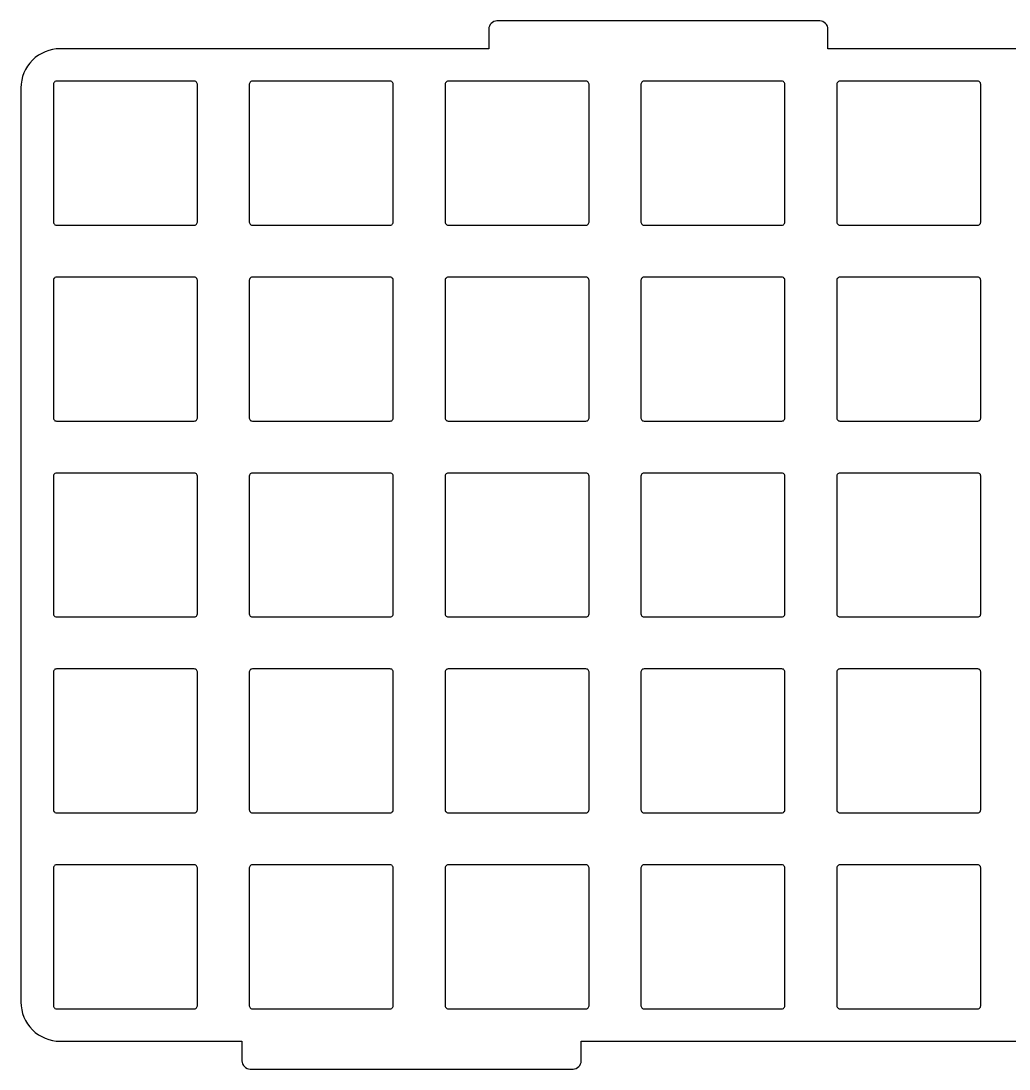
# Model space of a CAD drawing. Header units: millimetres. Extents: x 0 to 230, y -3 to 99.
# Drawn here: x 0 to 96.1, y -2.7 to 99.2 of the extents above; entities that cross this region are included whole.
import ezdxf

# ---------------------------------------------------------------- set-up
doc = ezdxf.new("R2010")
doc.units = ezdxf.units.MM

msp = doc.modelspace()

# ---------------------------------------------------------------- linework, layer by layer
at = {"layer": 'CUTOUTS'}
for p, q in [((3.17, 93.14), (3.16, 93.06)), ((3.16, 93.06), (3.16, 79.66)), ((3.2, 93.21), (3.17, 93.14)), ((3.25, 93.27), (3.2, 93.21)), ((3.31, 93.32), (3.25, 93.27)), ((3.38, 93.35), (3.31, 93.32)), ((3.46, 93.36), (3.38, 93.35)), ((16.86, 93.36), (3.46, 93.36)), ((16.94, 93.35), (16.86, 93.36)), ((17.01, 93.32), (16.94, 93.35)), ((17.07, 93.27), (17.01, 93.32)), ((17.12, 93.21), (17.07, 93.27)), ((17.15, 93.14), (17.12, 93.21)), ((17.16, 93.06), (17.15, 93.14)), ((17.16, 79.66), (17.16, 93.06)), ((22.22, 93.14), (22.21, 93.06)), ((22.21, 93.06), (22.21, 79.66)), ((22.25, 93.21), (22.22, 93.14)), ((22.3, 93.27), (22.25, 93.21)), ((22.36, 93.32), (22.3, 93.27)), ((22.43, 93.35), (22.36, 93.32)), ((22.51, 93.36), (22.43, 93.35)), ((35.91, 93.36), (22.51, 93.36)), ((35.99, 93.35), (35.91, 93.36)), ((36.06, 93.32), (35.99, 93.35)), ((36.12, 93.27), (36.06, 93.32)), ((36.17, 93.21), (36.12, 93.27)), ((36.2, 93.14), (36.17, 93.21)), ((36.21, 93.06), (36.2, 93.14)), ((36.21, 79.66), (36.21, 93.06)), ((41.27, 93.14), (41.26, 93.06)), ((41.26, 93.06), (41.26, 79.66)), ((41.3, 93.21), (41.27, 93.14)), ((41.35, 93.27), (41.3, 93.21)), ((41.41, 93.32), (41.35, 93.27)), ((41.48, 93.35), (41.41, 93.32)), ((41.56, 93.36), (41.48, 93.35)), ((54.96, 93.36), (41.56, 93.36)), ((55.04, 93.35), (54.96, 93.36)), ((55.11, 93.32), (55.04, 93.35)), ((55.17, 93.27), (55.11, 93.32)), ((55.22, 93.21), (55.17, 93.27)), ((55.25, 93.14), (55.22, 93.21)), ((55.26, 93.06), (55.25, 93.14)), ((55.26, 79.66), (55.26, 93.06)), ((60.32, 93.14), (60.31, 93.06)), ((60.31, 93.06), (60.31, 79.66)), ((60.35, 93.21), (60.32, 93.14)), ((60.4, 93.27), (60.35, 93.21)), ((60.46, 93.32), (60.4, 93.27)), ((60.53, 93.35), (60.46, 93.32)), ((60.61, 93.36), (60.53, 93.35)), ((74.01, 93.36), (60.61, 93.36)), ((74.09, 93.35), (74.01, 93.36)), ((74.16, 93.32), (74.09, 93.35)), ((74.22, 93.27), (74.16, 93.32)), ((74.27, 93.21), (74.22, 93.27)), ((74.3, 93.14), (74.27, 93.21)), ((74.31, 93.06), (74.3, 93.14)), ((74.31, 79.66), (74.31, 93.06)), ((79.37, 93.14), (79.36, 93.06)), ((79.36, 93.06), (79.36, 79.66)), ((79.4, 93.21), (79.37, 93.14)), ((79.45, 93.27), (79.4, 93.21)), ((79.51, 93.32), (79.45, 93.27)), ((79.58, 93.35), (79.51, 93.32)), ((79.66, 93.36), (79.58, 93.35)), ((93.06, 93.36), (79.66, 93.36)), ((93.14, 93.35), (93.06, 93.36)), ((93.21, 93.32), (93.14, 93.35)), ((93.27, 93.27), (93.21, 93.32)), ((93.32, 93.21), (93.27, 93.27)), ((93.35, 93.14), (93.32, 93.21)), ((93.36, 93.06), (93.35, 93.14)), ((93.36, 79.66), (93.36, 93.06)), ((3.16, 79.66), (3.17, 79.58)), ((3.17, 79.58), (3.2, 79.51)), ((3.2, 79.51), (3.25, 79.45)), ((17.07, 79.45), (17.12, 79.51)), ((17.12, 79.51), (17.15, 79.58)), ((17.15, 79.58), (17.16, 79.66)), ((22.21, 79.66), (22.22, 79.58)), ((22.22, 79.58), (22.25, 79.51)), ((22.25, 79.51), (22.3, 79.45)), ((36.12, 79.45), (36.17, 79.51)), ((36.17, 79.51), (36.2, 79.58)), ((36.2, 79.58), (36.21, 79.66)), ((41.26, 79.66), (41.27, 79.58)), ((41.27, 79.58), (41.3, 79.51)), ((41.3, 79.51), (41.35, 79.45)), ((55.17, 79.45), (55.22, 79.51)), ((55.22, 79.51), (55.25, 79.58)), ((55.25, 79.58), (55.26, 79.66)), ((60.31, 79.66), (60.32, 79.58)), ((60.32, 79.58), (60.35, 79.51)), ((60.35, 79.51), (60.4, 79.45)), ((74.22, 79.45), (74.27, 79.51)), ((74.27, 79.51), (74.3, 79.58)), ((74.3, 79.58), (74.31, 79.66)), ((79.36, 79.66), (79.37, 79.58)), ((79.37, 79.58), (79.4, 79.51)), ((79.4, 79.51), (79.45, 79.45)), ((93.27, 79.45), (93.32, 79.51)), ((93.32, 79.51), (93.35, 79.58)), ((93.35, 79.58), (93.36, 79.66)), ((3.25, 79.45), (3.31, 79.4)), ((3.31, 79.4), (3.38, 79.37)), ((3.38, 79.37), (3.46, 79.36)), ((3.46, 79.36), (16.86, 79.36)), ((16.86, 79.36), (16.94, 79.37)), ((16.94, 79.37), (17.01, 79.4)), ((17.01, 79.4), (17.07, 79.45)), ((22.3, 79.45), (22.36, 79.4)), ((22.36, 79.4), (22.43, 79.37)), ((22.43, 79.37), (22.51, 79.36)), ((22.51, 79.36), (35.91, 79.36)), ((35.91, 79.36), (35.99, 79.37)), ((35.99, 79.37), (36.06, 79.4)), ((36.06, 79.4), (36.12, 79.45)), ((41.35, 79.45), (41.41, 79.4)), ((41.41, 79.4), (41.48, 79.37)), ((41.48, 79.37), (41.56, 79.36)), ((41.56, 79.36), (54.96, 79.36)), ((54.96, 79.36), (55.04, 79.37)), ((55.04, 79.37), (55.11, 79.4)), ((55.11, 79.4), (55.17, 79.45)), ((60.4, 79.45), (60.46, 79.4)), ((60.46, 79.4), (60.53, 79.37)), ((60.53, 79.37), (60.61, 79.36)), ((60.61, 79.36), (74.01, 79.36)), ((74.01, 79.36), (74.09, 79.37)), ((74.09, 79.37), (74.16, 79.4)), ((74.16, 79.4), (74.22, 79.45)), ((79.45, 79.45), (79.51, 79.4)), ((79.51, 79.4), (79.58, 79.37)), ((79.58, 79.37), (79.66, 79.36)), ((79.66, 79.36), (93.06, 79.36)), ((93.06, 79.36), (93.14, 79.37)), ((93.14, 79.37), (93.21, 79.4)), ((93.21, 79.4), (93.27, 79.45)), ((3.17, 74.09), (3.16, 74.01)), ((3.16, 74.01), (3.16, 60.61)), ((3.2, 74.16), (3.17, 74.09)), ((3.25, 74.22), (3.2, 74.16)), ((3.31, 74.27), (3.25, 74.22)), ((3.38, 74.3), (3.31, 74.27)), ((3.46, 74.31), (3.38, 74.3)), ((16.86, 74.31), (3.46, 74.31)), ((16.94, 74.3), (16.86, 74.31)), ((17.01, 74.27), (16.94, 74.3)), ((17.07, 74.22), (17.01, 74.27)), ((17.12, 74.16), (17.07, 74.22)), ((17.15, 74.09), (17.12, 74.16)), ((17.16, 74.01), (17.15, 74.09)), ((17.16, 60.61), (17.16, 74.01)), ((22.22, 74.09), (22.21, 74.01)), ((22.21, 74.01), (22.21, 60.61)), ((22.25, 74.16), (22.22, 74.09)), ((22.3, 74.22), (22.25, 74.16)), ((22.36, 74.27), (22.3, 74.22)), ((22.43, 74.3), (22.36, 74.27)), ((22.51, 74.31), (22.43, 74.3)), ((35.91, 74.31), (22.51, 74.31)), ((35.99, 74.3), (35.91, 74.31)), ((36.06, 74.27), (35.99, 74.3)), ((36.12, 74.22), (36.06, 74.27)), ((36.17, 74.16), (36.12, 74.22)), ((36.2, 74.09), (36.17, 74.16)), ((36.21, 74.01), (36.2, 74.09)), ((36.21, 60.61), (36.21, 74.01)), ((41.27, 74.09), (41.26, 74.01)), ((41.26, 74.01), (41.26, 60.61)), ((41.3, 74.16), (41.27, 74.09)), ((41.35, 74.22), (41.3, 74.16)), ((41.41, 74.27), (41.35, 74.22)), ((41.48, 74.3), (41.41, 74.27)), ((41.56, 74.31), (41.48, 74.3)), ((54.96, 74.31), (41.56, 74.31)), ((55.04, 74.3), (54.96, 74.31)), ((55.11, 74.27), (55.04, 74.3)), ((55.17, 74.22), (55.11, 74.27)), ((55.22, 74.16), (55.17, 74.22)), ((55.25, 74.09), (55.22, 74.16)), ((55.26, 74.01), (55.25, 74.09)), ((55.26, 60.61), (55.26, 74.01)), ((60.32, 74.09), (60.31, 74.01)), ((60.31, 74.01), (60.31, 60.61)), ((60.35, 74.16), (60.32, 74.09)), ((60.4, 74.22), (60.35, 74.16)), ((60.46, 74.27), (60.4, 74.22)), ((60.53, 74.3), (60.46, 74.27)), ((60.61, 74.31), (60.53, 74.3)), ((74.01, 74.31), (60.61, 74.31)), ((74.09, 74.3), (74.01, 74.31)), ((74.16, 74.27), (74.09, 74.3)), ((74.22, 74.22), (74.16, 74.27)), ((74.27, 74.16), (74.22, 74.22)), ((74.3, 74.09), (74.27, 74.16)), ((74.31, 74.01), (74.3, 74.09)), ((74.31, 60.61), (74.31, 74.01)), ((79.37, 74.09), (79.36, 74.01)), ((79.36, 74.01), (79.36, 60.61)), ((79.4, 74.16), (79.37, 74.09)), ((79.45, 74.22), (79.4, 74.16)), ((79.51, 74.27), (79.45, 74.22)), ((79.58, 74.3), (79.51, 74.27)), ((79.66, 74.31), (79.58, 74.3)), ((93.06, 74.31), (79.66, 74.31)), ((93.14, 74.3), (93.06, 74.31)), ((93.21, 74.27), (93.14, 74.3)), ((93.27, 74.22), (93.21, 74.27)), ((93.32, 74.16), (93.27, 74.22)), ((93.35, 74.09), (93.32, 74.16)), ((93.36, 74.01), (93.35, 74.09)), ((93.36, 60.61), (93.36, 74.01)), ((3.16, 60.61), (3.17, 60.53)), ((3.17, 60.53), (3.2, 60.46)), ((3.2, 60.46), (3.25, 60.4)), ((3.25, 60.4), (3.31, 60.35)), ((3.31, 60.35), (3.38, 60.32)), ((3.38, 60.32), (3.46, 60.31)), ((3.46, 60.31), (16.86, 60.31)), ((16.86, 60.31), (16.94, 60.32)), ((16.94, 60.32), (17.01, 60.35)), ((17.01, 60.35), (17.07, 60.4)), ((17.07, 60.4), (17.12, 60.46)), ((17.12, 60.46), (17.15, 60.53)), ((17.15, 60.53), (17.16, 60.61)), ((22.21, 60.61), (22.22, 60.53)), ((22.22, 60.53), (22.25, 60.46)), ((22.25, 60.46), (22.3, 60.4)), ((22.3, 60.4), (22.36, 60.35)), ((22.36, 60.35), (22.43, 60.32)), ((22.43, 60.32), (22.51, 60.31)), ((22.51, 60.31), (35.91, 60.31)), ((35.91, 60.31), (35.99, 60.32)), ((35.99, 60.32), (36.06, 60.35)), ((36.06, 60.35), (36.12, 60.4)), ((36.12, 60.4), (36.17, 60.46)), ((36.17, 60.46), (36.2, 60.53)), ((36.2, 60.53), (36.21, 60.61)), ((41.26, 60.61), (41.27, 60.53)), ((41.27, 60.53), (41.3, 60.46)), ((41.3, 60.46), (41.35, 60.4)), ((41.35, 60.4), (41.41, 60.35)), ((41.41, 60.35), (41.48, 60.32)), ((41.48, 60.32), (41.56, 60.31)), ((41.56, 60.31), (54.96, 60.31)), ((54.96, 60.31), (55.04, 60.32)), ((55.04, 60.32), (55.11, 60.35)), ((55.11, 60.35), (55.17, 60.4)), ((55.17, 60.4), (55.22, 60.46)), ((55.22, 60.46), (55.25, 60.53)), ((55.25, 60.53), (55.26, 60.61)), ((60.31, 60.61), (60.32, 60.53)), ((60.32, 60.53), (60.35, 60.46)), ((60.35, 60.46), (60.4, 60.4)), ((60.4, 60.4), (60.46, 60.35)), ((60.46, 60.35), (60.53, 60.32)), ((60.53, 60.32), (60.61, 60.31)), ((60.61, 60.31), (74.01, 60.31)), ((74.01, 60.31), (74.09, 60.32)), ((74.09, 60.32), (74.16, 60.35)), ((74.16, 60.35), (74.22, 60.4)), ((74.22, 60.4), (74.27, 60.46)), ((74.27, 60.46), (74.3, 60.53)), ((74.3, 60.53), (74.31, 60.61)), ((79.36, 60.61), (79.37, 60.53)), ((79.37, 60.53), (79.4, 60.46)), ((79.4, 60.46), (79.45, 60.4)), ((79.45, 60.4), (79.51, 60.35)), ((79.51, 60.35), (79.58, 60.32)), ((79.58, 60.32), (79.66, 60.31)), ((79.66, 60.31), (93.06, 60.31)), ((93.06, 60.31), (93.14, 60.32)), ((93.14, 60.32), (93.21, 60.35)), ((93.21, 60.35), (93.27, 60.4)), ((93.27, 60.4), (93.32, 60.46)), ((93.32, 60.46), (93.35, 60.53)), ((93.35, 60.53), (93.36, 60.61)), ((3.17, 55.04), (3.16, 54.96)), ((3.2, 55.11), (3.17, 55.04)), ((3.25, 55.17), (3.2, 55.11)), ((3.31, 55.22), (3.25, 55.17)), ((3.38, 55.25), (3.31, 55.22)), ((3.46, 55.26), (3.38, 55.25)), ((16.86, 55.26), (3.46, 55.26)), ((16.94, 55.25), (16.86, 55.26)), ((17.01, 55.22), (16.94, 55.25)), ((17.07, 55.17), (17.01, 55.22)), ((17.12, 55.11), (17.07, 55.17)), ((17.15, 55.04), (17.12, 55.11)), ((17.16, 54.96), (17.15, 55.04)), ((22.22, 55.04), (22.21, 54.96)), ((22.25, 55.11), (22.22, 55.04)), ((22.3, 55.17), (22.25, 55.11)), ((22.36, 55.22), (22.3, 55.17)), ((22.43, 55.25), (22.36, 55.22)), ((22.51, 55.26), (22.43, 55.25)), ((35.91, 55.26), (22.51, 55.26)), ((35.99, 55.25), (35.91, 55.26)), ((36.06, 55.22), (35.99, 55.25)), ((36.12, 55.17), (36.06, 55.22)), ((36.17, 55.11), (36.12, 55.17)), ((36.2, 55.04), (36.17, 55.11)), ((36.21, 54.96), (36.2, 55.04)), ((41.27, 55.04), (41.26, 54.96)), ((41.3, 55.11), (41.27, 55.04)), ((41.35, 55.17), (41.3, 55.11)), ((41.41, 55.22), (41.35, 55.17)), ((41.48, 55.25), (41.41, 55.22)), ((41.56, 55.26), (41.48, 55.25)), ((54.96, 55.26), (41.56, 55.26)), ((55.04, 55.25), (54.96, 55.26)), ((55.11, 55.22), (55.04, 55.25)), ((55.17, 55.17), (55.11, 55.22)), ((55.22, 55.11), (55.17, 55.17)), ((55.25, 55.04), (55.22, 55.11)), ((55.26, 54.96), (55.25, 55.04)), ((60.32, 55.04), (60.31, 54.96)), ((60.35, 55.11), (60.32, 55.04)), ((60.4, 55.17), (60.35, 55.11)), ((60.46, 55.22), (60.4, 55.17)), ((60.53, 55.25), (60.46, 55.22)), ((60.61, 55.26), (60.53, 55.25)), ((74.01, 55.26), (60.61, 55.26)), ((74.09, 55.25), (74.01, 55.26)), ((74.16, 55.22), (74.09, 55.25)), ((74.22, 55.17), (74.16, 55.22)), ((74.27, 55.11), (74.22, 55.17)), ((74.3, 55.04), (74.27, 55.11)), ((74.31, 54.96), (74.3, 55.04)), ((79.37, 55.04), (79.36, 54.96)), ((79.4, 55.11), (79.37, 55.04)), ((79.45, 55.17), (79.4, 55.11)), ((79.51, 55.22), (79.45, 55.17)), ((79.58, 55.25), (79.51, 55.22)), ((79.66, 55.26), (79.58, 55.25)), ((93.06, 55.26), (79.66, 55.26)), ((93.14, 55.25), (93.06, 55.26)), ((93.21, 55.22), (93.14, 55.25)), ((93.27, 55.17), (93.21, 55.22)), ((93.32, 55.11), (93.27, 55.17)), ((93.35, 55.04), (93.32, 55.11)), ((93.36, 54.96), (93.35, 55.04)), ((3.16, 54.96), (3.16, 41.56)), ((17.16, 41.56), (17.16, 54.96)), ((22.21, 54.96), (22.21, 41.56)), ((36.21, 41.56), (36.21, 54.96)), ((41.26, 54.96), (41.26, 41.56)), ((55.26, 41.56), (55.26, 54.96)), ((60.31, 54.96), (60.31, 41.56)), ((74.31, 41.56), (74.31, 54.96)), ((79.36, 54.96), (79.36, 41.56)), ((93.36, 41.56), (93.36, 54.96)), ((3.16, 41.56), (3.17, 41.48)), ((3.17, 41.48), (3.2, 41.41)), ((3.2, 41.41), (3.25, 41.35)), ((3.25, 41.35), (3.31, 41.3)), ((3.31, 41.3), (3.38, 41.27)), ((3.38, 41.27), (3.46, 41.26)), ((3.46, 41.26), (16.86, 41.26)), ((16.86, 41.26), (16.94, 41.27)), ((16.94, 41.27), (17.01, 41.3)), ((17.01, 41.3), (17.07, 41.35)), ((17.07, 41.35), (17.12, 41.41)), ((17.12, 41.41), (17.15, 41.48)), ((17.15, 41.48), (17.16, 41.56)), ((22.21, 41.56), (22.22, 41.48)), ((22.22, 41.48), (22.25, 41.41)), ((22.25, 41.41), (22.3, 41.35)), ((22.3, 41.35), (22.36, 41.3)), ((22.36, 41.3), (22.43, 41.27)), ((22.43, 41.27), (22.51, 41.26)), ((22.51, 41.26), (35.91, 41.26)), ((35.91, 41.26), (35.99, 41.27)), ((35.99, 41.27), (36.06, 41.3)), ((36.06, 41.3), (36.12, 41.35)), ((36.12, 41.35), (36.17, 41.41)), ((36.17, 41.41), (36.2, 41.48)), ((36.2, 41.48), (36.21, 41.56)), ((41.26, 41.56), (41.27, 41.48)), ((41.27, 41.48), (41.3, 41.41)), ((41.3, 41.41), (41.35, 41.35)), ((41.35, 41.35), (41.41, 41.3)), ((41.41, 41.3), (41.48, 41.27)), ((41.48, 41.27), (41.56, 41.26)), ((41.56, 41.26), (54.96, 41.26)), ((54.96, 41.26), (55.04, 41.27)), ((55.04, 41.27), (55.11, 41.3)), ((55.11, 41.3), (55.17, 41.35)), ((55.17, 41.35), (55.22, 41.41)), ((55.22, 41.41), (55.25, 41.48)), ((55.25, 41.48), (55.26, 41.56)), ((60.31, 41.56), (60.32, 41.48)), ((60.32, 41.48), (60.35, 41.41)), ((60.35, 41.41), (60.4, 41.35)), ((60.4, 41.35), (60.46, 41.3)), ((60.46, 41.3), (60.53, 41.27)), ((60.53, 41.27), (60.61, 41.26)), ((60.61, 41.26), (74.01, 41.26)), ((74.01, 41.26), (74.09, 41.27)), ((74.09, 41.27), (74.16, 41.3)), ((74.16, 41.3), (74.22, 41.35)), ((74.22, 41.35), (74.27, 41.41)), ((74.27, 41.41), (74.3, 41.48)), ((74.3, 41.48), (74.31, 41.56)), ((79.36, 41.56), (79.37, 41.48)), ((79.37, 41.48), (79.4, 41.41)), ((79.4, 41.41), (79.45, 41.35)), ((79.45, 41.35), (79.51, 41.3)), ((79.51, 41.3), (79.58, 41.27)), ((79.58, 41.27), (79.66, 41.26)), ((79.66, 41.26), (93.06, 41.26)), ((93.06, 41.26), (93.14, 41.27)), ((93.14, 41.27), (93.21, 41.3)), ((93.21, 41.3), (93.27, 41.35)), ((93.27, 41.35), (93.32, 41.41)), ((93.32, 41.41), (93.35, 41.48)), ((93.35, 41.48), (93.36, 41.56)), ((3.17, 35.99), (3.16, 35.91)), ((3.16, 35.91), (3.16, 22.51)), ((3.2, 36.06), (3.17, 35.99)), ((3.25, 36.12), (3.2, 36.06)), ((3.31, 36.17), (3.25, 36.12)), ((3.38, 36.2), (3.31, 36.17)), ((3.46, 36.21), (3.38, 36.2)), ((16.86, 36.21), (3.46, 36.21)), ((16.94, 36.2), (16.86, 36.21)), ((17.01, 36.17), (16.94, 36.2)), ((17.07, 36.12), (17.01, 36.17)), ((17.12, 36.06), (17.07, 36.12)), ((17.15, 35.99), (17.12, 36.06)), ((17.16, 35.91), (17.15, 35.99)), ((17.16, 22.51), (17.16, 35.91)), ((22.22, 35.99), (22.21, 35.91)), ((22.21, 35.91), (22.21, 22.51)), ((22.25, 36.06), (22.22, 35.99)), ((22.3, 36.12), (22.25, 36.06)), ((22.36, 36.17), (22.3, 36.12)), ((22.43, 36.2), (22.36, 36.17)), ((22.51, 36.21), (22.43, 36.2)), ((35.91, 36.21), (22.51, 36.21)), ((35.99, 36.2), (35.91, 36.21)), ((36.06, 36.17), (35.99, 36.2)), ((36.12, 36.12), (36.06, 36.17)), ((36.17, 36.06), (36.12, 36.12)), ((36.2, 35.99), (36.17, 36.06)), ((36.21, 35.91), (36.2, 35.99)), ((36.21, 22.51), (36.21, 35.91)), ((41.27, 35.99), (41.26, 35.91)), ((41.26, 35.91), (41.26, 22.51)), ((41.3, 36.06), (41.27, 35.99)), ((41.35, 36.12), (41.3, 36.06)), ((41.41, 36.17), (41.35, 36.12)), ((41.48, 36.2), (41.41, 36.17)), ((41.56, 36.21), (41.48, 36.2)), ((54.96, 36.21), (41.56, 36.21)), ((55.04, 36.2), (54.96, 36.21)), ((55.11, 36.17), (55.04, 36.2)), ((55.17, 36.12), (55.11, 36.17)), ((55.22, 36.06), (55.17, 36.12)), ((55.25, 35.99), (55.22, 36.06)), ((55.26, 35.91), (55.25, 35.99)), ((55.26, 22.51), (55.26, 35.91)), ((60.32, 35.99), (60.31, 35.91)), ((60.31, 35.91), (60.31, 22.51)), ((60.35, 36.06), (60.32, 35.99)), ((60.4, 36.12), (60.35, 36.06)), ((60.46, 36.17), (60.4, 36.12)), ((60.53, 36.2), (60.46, 36.17)), ((60.61, 36.21), (60.53, 36.2)), ((74.01, 36.21), (60.61, 36.21)), ((74.09, 36.2), (74.01, 36.21)), ((74.16, 36.17), (74.09, 36.2)), ((74.22, 36.12), (74.16, 36.17)), ((74.27, 36.06), (74.22, 36.12)), ((74.3, 35.99), (74.27, 36.06)), ((74.31, 35.91), (74.3, 35.99)), ((74.31, 22.51), (74.31, 35.91)), ((79.37, 35.99), (79.36, 35.91)), ((79.36, 35.91), (79.36, 22.51)), ((79.4, 36.06), (79.37, 35.99)), ((79.45, 36.12), (79.4, 36.06)), ((79.51, 36.17), (79.45, 36.12)), ((79.58, 36.2), (79.51, 36.17)), ((79.66, 36.21), (79.58, 36.2)), ((93.06, 36.21), (79.66, 36.21)), ((93.14, 36.2), (93.06, 36.21)), ((93.21, 36.17), (93.14, 36.2)), ((93.27, 36.12), (93.21, 36.17)), ((93.32, 36.06), (93.27, 36.12)), ((93.35, 35.99), (93.32, 36.06)), ((93.36, 35.91), (93.35, 35.99)), ((93.36, 22.51), (93.36, 35.91)), ((3.16, 22.51), (3.17, 22.43)), ((3.17, 22.43), (3.2, 22.36)), ((17.12, 22.36), (17.15, 22.43)), ((17.15, 22.43), (17.16, 22.51)), ((22.21, 22.51), (22.22, 22.43)), ((22.22, 22.43), (22.25, 22.36)), ((36.17, 22.36), (36.2, 22.43)), ((36.2, 22.43), (36.21, 22.51)), ((41.26, 22.51), (41.27, 22.43)), ((41.27, 22.43), (41.3, 22.36)), ((55.22, 22.36), (55.25, 22.43)), ((55.25, 22.43), (55.26, 22.51)), ((60.31, 22.51), (60.32, 22.43)), ((60.32, 22.43), (60.35, 22.36)), ((74.27, 22.36), (74.3, 22.43)), ((74.3, 22.43), (74.31, 22.51)), ((79.36, 22.51), (79.37, 22.43)), ((79.37, 22.43), (79.4, 22.36)), ((93.32, 22.36), (93.35, 22.43)), ((93.35, 22.43), (93.36, 22.51)), ((3.2, 22.36), (3.25, 22.3)), ((3.25, 22.3), (3.31, 22.25)), ((3.31, 22.25), (3.38, 22.22)), ((3.38, 22.22), (3.46, 22.21)), ((3.46, 22.21), (16.86, 22.21)), ((16.86, 22.21), (16.94, 22.22)), ((16.94, 22.22), (17.01, 22.25)), ((17.01, 22.25), (17.07, 22.3)), ((17.07, 22.3), (17.12, 22.36)), ((22.25, 22.36), (22.3, 22.3)), ((22.3, 22.3), (22.36, 22.25)), ((22.36, 22.25), (22.43, 22.22)), ((22.43, 22.22), (22.51, 22.21)), ((22.51, 22.21), (35.91, 22.21)), ((35.91, 22.21), (35.99, 22.22)), ((35.99, 22.22), (36.06, 22.25)), ((36.06, 22.25), (36.12, 22.3)), ((36.12, 22.3), (36.17, 22.36)), ((41.3, 22.36), (41.35, 22.3)), ((41.35, 22.3), (41.41, 22.25)), ((41.41, 22.25), (41.48, 22.22)), ((41.48, 22.22), (41.56, 22.21)), ((41.56, 22.21), (54.96, 22.21)), ((54.96, 22.21), (55.04, 22.22)), ((55.04, 22.22), (55.11, 22.25)), ((55.11, 22.25), (55.17, 22.3)), ((55.17, 22.3), (55.22, 22.36)), ((60.35, 22.36), (60.4, 22.3)), ((60.4, 22.3), (60.46, 22.25)), ((60.46, 22.25), (60.53, 22.22)), ((60.53, 22.22), (60.61, 22.21)), ((60.61, 22.21), (74.01, 22.21)), ((74.01, 22.21), (74.09, 22.22)), ((74.09, 22.22), (74.16, 22.25)), ((74.16, 22.25), (74.22, 22.3)), ((74.22, 22.3), (74.27, 22.36)), ((79.4, 22.36), (79.45, 22.3)), ((79.45, 22.3), (79.51, 22.25)), ((79.51, 22.25), (79.58, 22.22)), ((79.58, 22.22), (79.66, 22.21)), ((79.66, 22.21), (93.06, 22.21)), ((93.06, 22.21), (93.14, 22.22)), ((93.14, 22.22), (93.21, 22.25)), ((93.21, 22.25), (93.27, 22.3)), ((93.27, 22.3), (93.32, 22.36)), ((3.17, 16.94), (3.16, 16.86)), ((3.16, 16.86), (3.16, 3.46)), ((3.2, 17.01), (3.17, 16.94)), ((3.25, 17.07), (3.2, 17.01)), ((3.31, 17.12), (3.25, 17.07)), ((3.38, 17.15), (3.31, 17.12)), ((3.46, 17.16), (3.38, 17.15)), ((16.86, 17.16), (3.46, 17.16)), ((16.94, 17.15), (16.86, 17.16)), ((17.01, 17.12), (16.94, 17.15)), ((17.07, 17.07), (17.01, 17.12)), ((17.12, 17.01), (17.07, 17.07)), ((17.15, 16.94), (17.12, 17.01)), ((17.16, 16.86), (17.15, 16.94)), ((17.16, 3.46), (17.16, 16.86)), ((22.22, 16.94), (22.21, 16.86)), ((22.21, 16.86), (22.21, 3.46)), ((22.25, 17.01), (22.22, 16.94)), ((22.3, 17.07), (22.25, 17.01)), ((22.36, 17.12), (22.3, 17.07)), ((22.43, 17.15), (22.36, 17.12)), ((22.51, 17.16), (22.43, 17.15)), ((35.91, 17.16), (22.51, 17.16)), ((35.99, 17.15), (35.91, 17.16)), ((36.06, 17.12), (35.99, 17.15)), ((36.12, 17.07), (36.06, 17.12)), ((36.17, 17.01), (36.12, 17.07)), ((36.2, 16.94), (36.17, 17.01)), ((36.21, 16.86), (36.2, 16.94)), ((36.21, 3.46), (36.21, 16.86)), ((41.27, 16.94), (41.26, 16.86)), ((41.26, 16.86), (41.26, 3.46)), ((41.3, 17.01), (41.27, 16.94)), ((41.35, 17.07), (41.3, 17.01)), ((41.41, 17.12), (41.35, 17.07)), ((41.48, 17.15), (41.41, 17.12)), ((41.56, 17.16), (41.48, 17.15)), ((54.96, 17.16), (41.56, 17.16)), ((55.04, 17.15), (54.96, 17.16)), ((55.11, 17.12), (55.04, 17.15)), ((55.17, 17.07), (55.11, 17.12)), ((55.22, 17.01), (55.17, 17.07)), ((55.25, 16.94), (55.22, 17.01)), ((55.26, 16.86), (55.25, 16.94)), ((55.26, 3.46), (55.26, 16.86)), ((60.32, 16.94), (60.31, 16.86)), ((60.31, 16.86), (60.31, 3.46)), ((60.35, 17.01), (60.32, 16.94)), ((60.4, 17.07), (60.35, 17.01)), ((60.46, 17.12), (60.4, 17.07)), ((60.53, 17.15), (60.46, 17.12)), ((60.61, 17.16), (60.53, 17.15)), ((74.01, 17.16), (60.61, 17.16)), ((74.09, 17.15), (74.01, 17.16)), ((74.16, 17.12), (74.09, 17.15)), ((74.22, 17.07), (74.16, 17.12)), ((74.27, 17.01), (74.22, 17.07)), ((74.3, 16.94), (74.27, 17.01)), ((74.31, 16.86), (74.3, 16.94)), ((74.31, 3.46), (74.31, 16.86)), ((79.37, 16.94), (79.36, 16.86)), ((79.36, 16.86), (79.36, 3.46)), ((79.4, 17.01), (79.37, 16.94)), ((79.45, 17.07), (79.4, 17.01)), ((79.51, 17.12), (79.45, 17.07)), ((79.58, 17.15), (79.51, 17.12)), ((79.66, 17.16), (79.58, 17.15)), ((93.06, 17.16), (79.66, 17.16)), ((93.14, 17.15), (93.06, 17.16)), ((93.21, 17.12), (93.14, 17.15)), ((93.27, 17.07), (93.21, 17.12)), ((93.32, 17.01), (93.27, 17.07)), ((93.35, 16.94), (93.32, 17.01)), ((93.36, 16.86), (93.35, 16.94)), ((93.36, 3.46), (93.36, 16.86)), ((3.16, 3.46), (3.17, 3.38)), ((3.17, 3.38), (3.2, 3.31)), ((3.2, 3.31), (3.25, 3.25)), ((3.25, 3.25), (3.31, 3.2)), ((3.31, 3.2), (3.38, 3.17)), ((3.38, 3.17), (3.46, 3.16)), ((3.46, 3.16), (16.86, 3.16)), ((16.86, 3.16), (16.94, 3.17)), ((16.94, 3.17), (17.01, 3.2)), ((17.01, 3.2), (17.07, 3.25)), ((17.07, 3.25), (17.12, 3.31)), ((17.12, 3.31), (17.15, 3.38)), ((17.15, 3.38), (17.16, 3.46)), ((22.21, 3.46), (22.22, 3.38)), ((22.22, 3.38), (22.25, 3.31)), ((22.25, 3.31), (22.3, 3.25)), ((22.3, 3.25), (22.36, 3.2)), ((22.36, 3.2), (22.43, 3.17)), ((22.43, 3.17), (22.51, 3.16)), ((22.51, 3.16), (35.91, 3.16)), ((35.91, 3.16), (35.99, 3.17)), ((35.99, 3.17), (36.06, 3.2)), ((36.06, 3.2), (36.12, 3.25)), ((36.12, 3.25), (36.17, 3.31)), ((36.17, 3.31), (36.2, 3.38)), ((36.2, 3.38), (36.21, 3.46)), ((41.26, 3.46), (41.27, 3.38)), ((41.27, 3.38), (41.3, 3.31)), ((41.3, 3.31), (41.35, 3.25)), ((41.35, 3.25), (41.41, 3.2)), ((41.41, 3.2), (41.48, 3.17)), ((41.48, 3.17), (41.56, 3.16)), ((41.56, 3.16), (54.96, 3.16)), ((54.96, 3.16), (55.04, 3.17)), ((55.04, 3.17), (55.11, 3.2)), ((55.11, 3.2), (55.17, 3.25)), ((55.17, 3.25), (55.22, 3.31)), ((55.22, 3.31), (55.25, 3.38)), ((55.25, 3.38), (55.26, 3.46)), ((60.31, 3.46), (60.32, 3.38)), ((60.32, 3.38), (60.35, 3.31)), ((60.35, 3.31), (60.4, 3.25)), ((60.4, 3.25), (60.46, 3.2)), ((60.46, 3.2), (60.53, 3.17)), ((60.53, 3.17), (60.61, 3.16)), ((60.61, 3.16), (74.01, 3.16)), ((74.01, 3.16), (74.09, 3.17)), ((74.09, 3.17), (74.16, 3.2)), ((74.16, 3.2), (74.22, 3.25)), ((74.22, 3.25), (74.27, 3.31)), ((74.27, 3.31), (74.3, 3.38)), ((74.3, 3.38), (74.31, 3.46)), ((79.36, 3.46), (79.37, 3.38)), ((79.37, 3.38), (79.4, 3.31)), ((79.4, 3.31), (79.45, 3.25)), ((79.45, 3.25), (79.51, 3.2)), ((79.51, 3.2), (79.58, 3.17)), ((79.58, 3.17), (79.66, 3.16)), ((79.66, 3.16), (93.06, 3.16)), ((93.06, 3.16), (93.14, 3.17)), ((93.14, 3.17), (93.21, 3.2)), ((93.21, 3.2), (93.27, 3.25)), ((93.27, 3.25), (93.32, 3.31)), ((93.32, 3.31), (93.35, 3.38)), ((93.35, 3.38), (93.36, 3.46))]:
    msp.add_line(p, q, dxfattribs=at)
at = {"layer": 'OUTLINE'}
msp.add_lwpolyline([(151.3, 96.52), (78.5, 96.52), (78.5, 98.42, 0.414214), (77.7, 99.22), (46.3, 99.22, 0.414214), (45.5, 98.42), (45.5, 96.52), (3.81, 96.52, 0.414214), (0, 92.71), (0, 3.81, 0.414214), (3.81, 0), (21.5, 0), (21.5, -1.9, 0.414214), (22.3, -2.7), (53.7, -2.7, 0.414214), (54.5, -1.9), (54.5, 0), (98.44, 0)], format="xyb", dxfattribs=at)

doc.saveas('drawing.dxf')
